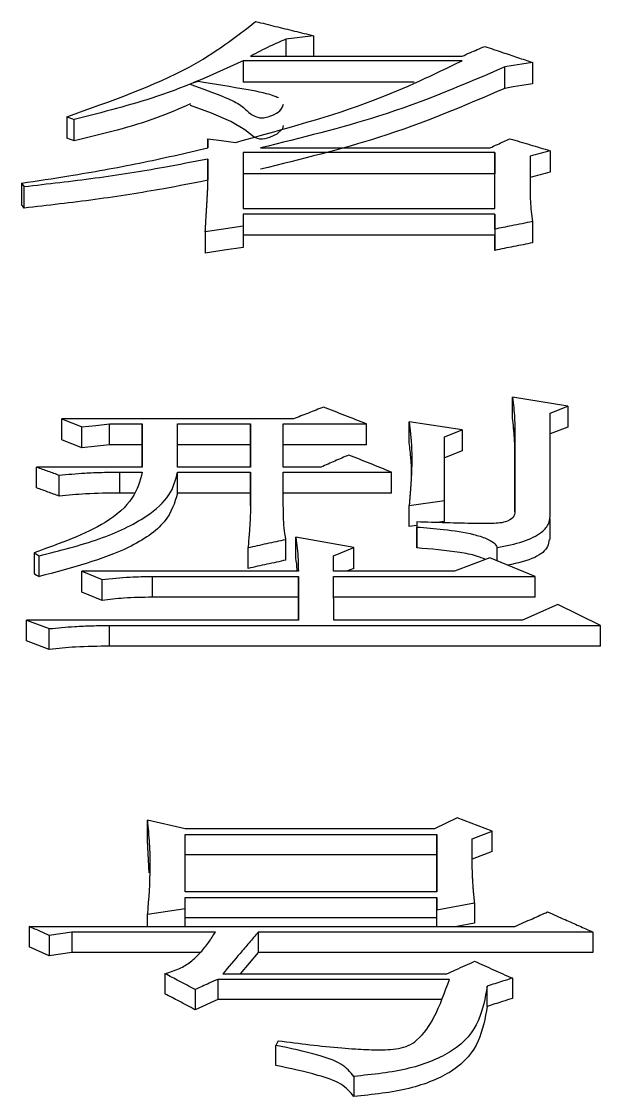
# Model space of a CAD drawing. Header units: millimetres. Extents: x 2223 to 4172, y 741 to 2119.
# Drawn here: x 2702.254 to 2704.742, y 1922.512 to 1927.128 of the extents above; entities that cross this region are included whole.
import ezdxf

# ---------------------------------------------------------------- set-up
doc = ezdxf.new("R2010")
doc.units = ezdxf.units.MM

msp = doc.modelspace()

# ---------------------------------------------------------------- linework, layer by layer
at = {"color": 7, "linetype": 'Continuous', "lineweight": 25}
for p, q in [((2703.5087, 1927.0675), (2703.5087, 1926.9794)), ((2703.3897, 1927.0523), (2703.3897, 1926.9795)), ((2703.2382, 1926.9795), (2704.1469, 1926.9794)), ((2704.1468, 1926.9602), (2703.2057, 1926.9602)), ((2703.2057, 1926.9602), (2703.2057, 1926.8683)), ((2704.3306, 1926.8413), (2704.3306, 1926.9332)), ((2704.4498, 1926.9525), (2704.4498, 1926.8606)), ((2703.9411, 1926.8683), (2703.2057, 1926.8683)), ((2702.4485, 1926.7194), (2702.4485, 1926.6278)), ((2702.4809, 1926.6161), (2702.4809, 1926.7077)), ((2703.0543, 1926.625), (2703.0543, 1926.5855)), ((2703.0543, 1926.5855), (2703.0543, 1926.625)), ((2703.2058, 1926.5657), (2703.2058, 1926.3258)), ((2704.2875, 1926.5656), (2703.2058, 1926.5657)), ((2703.2815, 1926.5855), (2704.2659, 1926.5854)), ((2704.2875, 1926.3257), (2704.2875, 1926.5656)), ((2704.2875, 1926.5656), (2704.2875, 1926.4742)), ((2704.5255, 1926.5736), (2704.5255, 1926.4821)), ((2703.0543, 1926.5379), (2703.0543, 1926.4465)), ((2703.0544, 1926.4102), (2703.0543, 1926.5379)), ((2704.439, 1926.5498), (2704.439, 1926.3981)), ((2704.2875, 1926.4742), (2703.2058, 1926.4742)), ((2704.2875, 1926.3257), (2704.2875, 1926.4742)), ((2702.2539, 1926.4342), (2702.2647, 1926.4182)), ((2702.2539, 1926.4342), (2702.2539, 1926.343)), ((2702.2647, 1926.327), (2702.2647, 1926.4182)), ((2703.0543, 1926.4101), (2703.0543, 1926.4465)), ((2703.2058, 1926.3258), (2704.2875, 1926.3257)), ((2704.2875, 1926.3015), (2703.2058, 1926.3015)), ((2703.2058, 1926.3015), (2703.2058, 1926.2489)), ((2704.2875, 1926.2367), (2704.2875, 1926.3015)), ((2704.2875, 1926.3015), (2704.2875, 1926.2104)), ((2703.2058, 1926.2489), (2703.2058, 1926.1579)), ((2704.2875, 1926.2367), (2704.2875, 1926.1457)), ((2704.4498, 1926.2692), (2704.4498, 1926.1781)), ((2703.0435, 1926.2246), (2703.0435, 1926.1336)), ((2704.2875, 1926.2104), (2703.2058, 1926.2104)), ((2704.2875, 1926.1457), (2704.2875, 1926.2104)), ((2704.6012, 1925.477), (2704.3633, 1925.5154)), ((2704.3633, 1925.4253), (2704.3633, 1925.5154)), ((2704.5255, 1925.4472), (2704.6012, 1925.477)), ((2704.5255, 1925.0144), (2704.5255, 1925.4472)), ((2704.6012, 1925.477), (2704.6012, 1925.387)), ((2703.4222, 1925.4215), (2702.427, 1925.4216)), ((2702.427, 1925.3316), (2702.427, 1925.4216)), ((2702.6325, 1925.4002), (2702.7731, 1925.4002)), ((2702.6325, 1925.3102), (2702.6325, 1925.4002)), ((2702.7731, 1925.4002), (2702.7731, 1925.2149)), ((2702.7731, 1925.3102), (2702.7731, 1925.4002)), ((2702.9246, 1925.4001), (2703.2383, 1925.4001)), ((2702.9246, 1925.2149), (2702.9246, 1925.4001)), ((2703.2383, 1925.4001), (2703.2383, 1925.2149)), ((2703.2383, 1925.3102), (2703.2383, 1925.4001)), ((2703.3789, 1925.4001), (2703.7359, 1925.4001)), ((2703.3789, 1925.2149), (2703.3789, 1925.4001)), ((2703.7359, 1925.3102), (2703.7359, 1925.4001)), ((2703.9198, 1925.3188), (2703.9198, 1925.4087)), ((2704.1469, 1925.3744), (2703.9198, 1925.4087)), ((2702.5135, 1925.2974), (2702.5135, 1925.3873)), ((2704.0712, 1925.3443), (2704.1469, 1925.3744)), ((2704.1469, 1925.3744), (2704.1469, 1925.2845)), ((2704.3741, 1925.383), (2704.3741, 1925.0232)), ((2704.3741, 1925.2931), (2704.3741, 1925.383)), ((2704.6012, 1925.387), (2704.5255, 1925.3572)), ((2702.6325, 1925.3102), (2702.5135, 1925.2974)), ((2702.7731, 1925.3102), (2702.6325, 1925.3102)), ((2702.7731, 1925.2149), (2702.7731, 1925.3102)), ((2703.2383, 1925.3102), (2702.9246, 1925.3102)), ((2703.2383, 1925.2149), (2703.2383, 1925.3102)), ((2703.7359, 1925.3102), (2703.3789, 1925.3102)), ((2704.1469, 1925.2845), (2704.0712, 1925.2545)), ((2704.3741, 1925.0232), (2704.3741, 1925.2931)), ((2702.7731, 1925.2149), (2702.3188, 1925.2149)), ((2702.3188, 1925.1253), (2702.3188, 1925.2149)), ((2703.2383, 1925.2149), (2702.9246, 1925.2149)), ((2703.5412, 1925.2149), (2703.3789, 1925.2149)), ((2702.4162, 1925.0906), (2702.4162, 1925.1802)), ((2702.6758, 1925.1933), (2702.7731, 1925.1932)), ((2702.6758, 1925.1036), (2702.6758, 1925.1933)), ((2702.9245, 1925.1932), (2703.2383, 1925.1932)), ((2703.2383, 1925.1932), (2703.2383, 1925.0495)), ((2703.2383, 1925.1036), (2703.2383, 1925.1932)), ((2703.3789, 1925.1932), (2703.844, 1925.1932)), ((2703.3789, 1925.0495), (2703.3789, 1925.1932)), ((2703.844, 1925.1036), (2703.844, 1925.1932)), ((2702.7374, 1925.1036), (2702.6758, 1925.1036)), ((2703.2383, 1925.1036), (2702.9245, 1925.1036)), ((2703.2383, 1925.0494), (2703.2383, 1925.1036)), ((2703.844, 1925.1036), (2703.3789, 1925.1036)), ((2703.9198, 1925.0495), (2704.0712, 1925.0713)), ((2703.9198, 1924.96), (2703.9198, 1925.0495)), ((2704.0712, 1924.9818), (2704.0712, 1925.0713)), ((2704.0712, 1924.9818), (2704.0379, 1924.977)), ((2704.525, 1924.9038), (2704.525, 1924.9932)), ((2703.9522, 1924.9647), (2703.9198, 1924.96)), ((2703.9522, 1924.9794), (2703.9522, 1924.9574)), ((2703.9522, 1924.9794), (2703.9522, 1924.89)), ((2703.9522, 1924.868), (2703.9522, 1924.9574)), ((2703.3897, 1924.8153), (2703.3897, 1924.9045)), ((2703.6818, 1924.8692), (2703.433, 1924.9134)), ((2703.433, 1924.8241), (2703.433, 1924.9134)), ((2702.308, 1924.8471), (2702.3296, 1924.8339)), ((2702.308, 1924.8471), (2702.308, 1924.7579)), ((2703.2275, 1924.78), (2703.2275, 1924.8692)), ((2703.5952, 1924.8338), (2703.6818, 1924.8692)), ((2703.6818, 1924.78), (2703.6818, 1924.8692)), ((2704.2984, 1924.8116), (2704.2984, 1924.8692)), ((2703.5952, 1924.7673), (2703.5952, 1924.8338)), ((2704.2659, 1924.8249), (2704.1145, 1924.7673)), ((2704.4606, 1924.745), (2704.2659, 1924.8249)), ((2702.5135, 1924.7673), (2702.6001, 1924.7317)), ((2703.4438, 1924.7673), (2702.5135, 1924.7673)), ((2702.5135, 1924.6782), (2702.5135, 1924.7673)), ((2704.1145, 1924.7673), (2703.5952, 1924.7673)), ((2703.6818, 1924.78), (2703.6507, 1924.7673)), ((2702.6001, 1924.6426), (2702.6001, 1924.7317)), ((2702.8164, 1924.745), (2703.4438, 1924.745)), ((2702.8164, 1924.656), (2702.8164, 1924.745)), ((2703.4438, 1924.745), (2703.4438, 1924.5571)), ((2703.4438, 1924.656), (2703.4438, 1924.745)), ((2703.5952, 1924.745), (2704.4606, 1924.745)), ((2703.5953, 1924.5571), (2703.5952, 1924.745)), ((2704.4606, 1924.6559), (2704.4606, 1924.745)), ((2702.6001, 1924.6426), (2702.5135, 1924.6782)), ((2703.4438, 1924.656), (2702.8164, 1924.656)), ((2703.4438, 1924.5571), (2703.4438, 1924.656)), ((2704.4606, 1924.6559), (2703.5952, 1924.656)), ((2704.558, 1924.6244), (2704.4065, 1924.5571)), ((2704.7419, 1924.5346), (2704.558, 1924.6244)), ((2702.2755, 1924.4683), (2702.2755, 1924.5571)), ((2702.2755, 1924.5571), (2702.3729, 1924.5211)), ((2703.4438, 1924.5571), (2702.2755, 1924.5571)), ((2702.3729, 1924.4323), (2702.3729, 1924.5211)), ((2702.6325, 1924.4458), (2702.6325, 1924.5346)), ((2702.6325, 1924.5346), (2704.7419, 1924.5346)), ((2704.4065, 1924.5571), (2703.5953, 1924.5571)), ((2704.7419, 1924.4458), (2704.7419, 1924.5346)), ((2702.3729, 1924.4323), (2702.2755, 1924.4683)), ((2704.7419, 1924.4458), (2702.6325, 1924.4458)), ((2702.7948, 1923.611), (2702.7948, 1923.6988)), ((2702.957, 1923.6611), (2702.7948, 1923.6988)), ((2704.1253, 1923.7081), (2704.028, 1923.6611)), ((2704.2768, 1923.6516), (2704.1253, 1923.7081)), ((2704.028, 1923.6611), (2702.957, 1923.6611)), ((2704.1902, 1923.6186), (2704.2768, 1923.6516)), ((2704.2768, 1923.564), (2704.2768, 1923.6516)), ((2702.8024, 1923.4718), (2702.7948, 1923.611)), ((2702.957, 1923.6375), (2704.0388, 1923.6375)), ((2702.957, 1923.3908), (2702.957, 1923.6375)), ((2704.0388, 1923.6375), (2704.0388, 1923.3908)), ((2704.0388, 1923.5499), (2704.0388, 1923.6375)), ((2704.2768, 1923.564), (2704.1902, 1923.531)), ((2704.0388, 1923.5499), (2702.957, 1923.5499)), ((2704.0388, 1923.3908), (2704.0388, 1923.5499)), ((2704.0388, 1923.3908), (2702.957, 1923.3908)), ((2702.957, 1923.3669), (2704.0388, 1923.3669)), ((2702.957, 1923.319), (2702.957, 1923.3669)), ((2704.0388, 1923.3669), (2704.0388, 1923.3142)), ((2704.0388, 1923.2796), (2704.0388, 1923.3669)), ((2704.0388, 1923.3142), (2704.201, 1923.343)), ((2704.201, 1923.343), (2704.201, 1923.2557)), ((2702.7948, 1923.2951), (2702.957, 1923.319)), ((2702.7948, 1923.2423), (2702.7948, 1923.2951)), ((2702.957, 1923.2423), (2702.957, 1923.319)), ((2704.0388, 1923.2796), (2702.957, 1923.2796)), ((2704.0388, 1923.2422), (2704.0388, 1923.3142)), ((2704.0388, 1923.2422), (2704.0388, 1923.2796)), ((2702.2864, 1923.2423), (2704.3741, 1923.2422)), ((2702.2864, 1923.2423), (2702.2864, 1923.1552)), ((2704.201, 1923.2557), (2704.1249, 1923.2422)), ((2702.4703, 1923.2182), (2702.3729, 1923.2038)), ((2702.3729, 1923.2038), (2702.3729, 1923.1167)), ((2703.0869, 1923.2182), (2702.4703, 1923.2182)), ((2702.4703, 1923.2182), (2702.4703, 1923.1311)), ((2704.7095, 1923.2182), (2703.2708, 1923.2182)), ((2703.2708, 1923.2182), (2703.2708, 1923.1311)), ((2704.7095, 1923.2182), (2704.7095, 1923.1311)), ((2702.3729, 1923.1167), (2702.2864, 1923.1552)), ((2702.4703, 1923.1311), (2702.3729, 1923.1167)), ((2703.0234, 1923.1311), (2702.4703, 1923.1311)), ((2703.2708, 1923.1311), (2703.193, 1923.0394)), ((2704.7095, 1923.1311), (2703.2708, 1923.1311)), ((2702.8705, 1923.0394), (2702.8705, 1922.9526)), ((2704.0929, 1923.0151), (2703.0977, 1923.0151)), ((2703.0977, 1923.0151), (2703.0977, 1922.9283)), ((2703.1193, 1923.0394), (2704.0821, 1923.0394)), ((2704.3633, 1923.02), (2704.3633, 1922.9331)), ((2703.0003, 1922.9714), (2703.0003, 1922.8846)), ((2704.2551, 1922.8991), (2704.2551, 1922.9859)), ((2703.0977, 1922.9283), (2703.0003, 1922.8846)), ((2704.0571, 1922.9283), (2703.0977, 1922.9283)), ((2703.3573, 1922.7512), (2703.3465, 1922.7315)), ((2703.3465, 1922.6451), (2703.3465, 1922.7315)), ((2703.6818, 1922.5983), (2703.6818, 1922.512))]:
    msp.add_line(p, q, dxfattribs=at)
at = {"color": 7, "linetype": 'Continuous', "lineweight": 25, "flags": 128}
for points in [[(2703.5087, 1927.0675), (2703.4492, 1927.0599), (2703.3897, 1927.0523)], [(2704.4498, 1926.9525), (2704.4035, 1926.945), (2704.3672, 1926.9391), (2704.3308, 1926.9332)], [(2703.0111, 1926.8714), (2703.0028, 1926.8684), (2702.9907, 1926.8641), (2702.985, 1926.862)], [(2704.4498, 1926.8606), (2704.4035, 1926.8531), (2704.3671, 1926.8472), (2704.3308, 1926.8413)], [(2703.3785, 1926.6818), (2703.3748, 1926.6678), (2703.3517, 1926.6447), (2703.3202, 1926.6297), (2703.2997, 1926.6244), (2703.2893, 1926.6233), (2703.2785, 1926.6238), (2703.2679, 1926.6259), (2703.2532, 1926.6318), (2703.2131, 1926.6631), (2703.1536, 1926.699), (2703.0703, 1926.7349), (2702.9808, 1926.7672), (2702.9785, 1926.7679), (2702.9785, 1926.7679)], [(2702.4486, 1926.7194), (2702.4568, 1926.7164), (2702.4689, 1926.7121), (2702.4809, 1926.7077)], [(2702.4809, 1926.6161), (2702.4727, 1926.619), (2702.4645, 1926.622), (2702.4485, 1926.6278)], [(2703.0543, 1926.625), (2703.1138, 1926.6171), (2703.1732, 1926.6092)], [(2703.2058, 1926.2489), (2703.1588, 1926.2419), (2703.1118, 1926.2348), (2703.0435, 1926.2246)], [(2703.2058, 1926.1579), (2703.1247, 1926.1458), (2703.0435, 1926.1336)], [(2702.5135, 1925.3873), (2702.573, 1925.3937), (2702.6325, 1925.4002)], [(2702.9245, 1925.1036), (2702.9245, 1925.1355), (2702.9245, 1925.1932)], [(2702.3296, 1924.7447), (2702.3296, 1924.7777), (2702.3296, 1924.8058), (2702.3296, 1924.8339)], [(2702.308, 1924.7579), (2702.3188, 1924.7513), (2702.3296, 1924.7447)]]:
    msp.add_lwpolyline(points, dxfattribs=at)
at = {"color": 7, "linetype": 'Continuous', "lineweight": 25}
for points, knots in [([(2702.4485, 1926.7194), (2702.6381, 1926.7865), (2702.9732, 1926.9052), (2703.173, 1927.0608), (2703.2598, 1927.1285)], [0, 0, 0, 0, 0.565519, 1, 1, 1, 1]), ([(2703.2598, 1927.1285), (2703.2883, 1927.1215), (2703.344, 1927.1079), (2703.427, 1927.0876), (2703.4814, 1927.0742), (2703.5087, 1927.0675)], [0, 0, 0, 0, 0.343461, 0.671731, 1, 1, 1, 1]), ([(2703.3897, 1927.0523), (2703.3664, 1927.0424), (2703.3276, 1927.026), (2703.2785, 1927.0012), (2703.2517, 1926.9867), (2703.2382, 1926.9795)], [0, 0, 0, 0, 0.429081, 0.714347, 1, 1, 1, 1]), ([(2704.1469, 1926.9794), (2704.1582, 1926.9843), (2704.18, 1926.9938), (2704.2125, 1927.0079), (2704.2337, 1927.0171), (2704.2442, 1927.0216)], [0, 0, 0, 0, 0.347839, 0.673919, 1, 1, 1, 1]), ([(2704.2442, 1927.0216), (2704.2698, 1927.0131), (2704.3168, 1926.9973), (2704.3853, 1926.9742), (2704.4283, 1926.9597), (2704.4498, 1926.9525)], [0, 0, 0, 0, 0.373043, 0.686521, 1, 1, 1, 1]), ([(2703.2057, 1926.9602), (2703.0883, 1926.906), (2702.877, 1926.8084), (2702.6029, 1926.7387), (2702.4809, 1926.7077)], [0, 0, 0, 0, 0.555264, 1, 1, 1, 1]), ([(2703.1732, 1926.6092), (2703.3803, 1926.6658), (2703.7467, 1926.7659), (2704.0255, 1926.9013), (2704.1468, 1926.9602)], [0, 0, 0, 0, 0.564995, 1, 1, 1, 1]), ([(2704.3307, 1926.9332), (2704.158, 1926.8589), (2703.8469, 1926.7251), (2703.4555, 1926.6285), (2703.2814, 1926.5855)], [0, 0, 0, 0, 0.555354, 1, 1, 1, 1]), ([(2702.9785, 1926.8597), (2703.0305, 1926.8407), (2703.1085, 1926.8123), (2703.2007, 1926.7704), (2703.2273, 1926.7392), (2703.2543, 1926.7213), (2703.2731, 1926.716), (2703.2833, 1926.7147), (2703.2949, 1926.7151), (2703.3116, 1926.7181), (2703.3381, 1926.7276), (2703.3699, 1926.746), (2703.3765, 1926.7638), (2703.3801, 1926.7734)], [0, 0, 0, 0, 0.318334, 0.477294, 0.616925, 0.687072, 0.704751, 0.71934, 0.733979, 0.755949, 0.800249, 0.89164, 1, 1, 1, 1]), ([(2703.3583, 1926.8001), (2703.3548, 1926.8018), (2703.3205, 1926.8177), (2703.1975, 1926.8404), (2703.0828, 1926.8595), (2703.0111, 1926.8714)], [0, 0, 0, 0, 0.0414954, 0.4006166, 1, 1, 1, 1]), ([(2704.3307, 1926.8413), (2704.158, 1926.7671), (2703.8468, 1926.6334), (2703.4555, 1926.537), (2703.2814, 1926.4941)], [0, 0, 0, 0, 0.555295, 1, 1, 1, 1]), ([(2702.9794, 1926.7746), (2702.9325, 1926.7539), (2702.7895, 1926.6908), (2702.605, 1926.6461), (2702.4809, 1926.6161)], [0, 0, 0, 0, 0.327865, 1, 1, 1, 1]), ([(2704.2659, 1926.5854), (2704.277, 1926.5905), (2704.297, 1926.5997), (2704.3259, 1926.6129), (2704.3436, 1926.6209), (2704.3524, 1926.625)], [0, 0, 0, 0, 0.38646, 0.693229, 1, 1, 1, 1]), ([(2704.3524, 1926.625), (2704.3813, 1926.6164), (2704.439, 1926.5993), (2704.4967, 1926.5821), (2704.5255, 1926.5736)], [0, 0, 0, 0, 0.499999, 1, 1, 1, 1]), ([(2702.2539, 1926.4342), (2702.3217, 1926.4444), (2702.4936, 1926.4703), (2702.7638, 1926.5187), (2702.9573, 1926.5632), (2703.0543, 1926.5855)], [0, 0, 0, 0, 0.245289, 0.621469, 1, 1, 1, 1]), ([(2704.5255, 1926.5736), (2704.5111, 1926.5696), (2704.4822, 1926.5617), (2704.4534, 1926.5537), (2704.439, 1926.5498)], [0, 0, 0, 0, 0.5000001, 1, 1, 1, 1]), ([(2703.0543, 1926.5379), (2702.9917, 1926.5256), (2702.8341, 1926.4945), (2702.5709, 1926.4532), (2702.367, 1926.4299), (2702.2647, 1926.4182)], [0, 0, 0, 0, 0.2475218, 0.622512, 1, 1, 1, 1]), ([(2704.5255, 1926.4821), (2704.5111, 1926.4781), (2704.4822, 1926.4702), (2704.4534, 1926.4623), (2704.439, 1926.4583)], [0, 0, 0, 0, 0.499999, 1, 1, 1, 1]), ([(2703.0543, 1926.4465), (2702.9917, 1926.4342), (2702.834, 1926.4032), (2702.5709, 1926.362), (2702.367, 1926.3387), (2702.2647, 1926.327)], [0, 0, 0, 0, 0.247562, 0.622535, 1, 1, 1, 1]), ([(2703.0435, 1926.2246), (2703.0436, 1926.2262), (2703.0438, 1926.2285), (2703.0439, 1926.2316), (2703.0441, 1926.2348), (2703.0443, 1926.2379), (2703.0445, 1926.241), (2703.0446, 1926.2434), (2703.0448, 1926.2465), (2703.045, 1926.2496), (2703.0452, 1926.2528), (2703.0453, 1926.2551), (2703.0455, 1926.2583), (2703.0457, 1926.2614), (2703.0459, 1926.2645), (2703.046, 1926.2668), (2703.0462, 1926.27), (2703.0464, 1926.2739), (2703.0468, 1926.2801), (2703.0471, 1926.2864), (2703.0475, 1926.2926), (2703.0478, 1926.2973), (2703.0481, 1926.3035), (2703.0485, 1926.3098), (2703.0488, 1926.316), (2703.0491, 1926.3207), (2703.0495, 1926.3269), (2703.0498, 1926.3331), (2703.0502, 1926.3393), (2703.0505, 1926.344), (2703.0508, 1926.3502), (2703.0512, 1926.3564), (2703.0516, 1926.3626), (2703.0518, 1926.3673), (2703.0521, 1926.372), (2703.0523, 1926.3758), (2703.0526, 1926.3797), (2703.0528, 1926.3828), (2703.0529, 1926.3859), (2703.0531, 1926.3882), (2703.0532, 1926.3913), (2703.0534, 1926.3944), (2703.0536, 1926.3975), (2703.0537, 1926.3999), (2703.0539, 1926.4027), (2703.0541, 1926.4062), (2703.0543, 1926.4089), (2703.0544, 1926.4102)], [0, 0, 0, 0, 0.025173, 0.03776, 0.050346, 0.075519, 0.088105, 0.100692, 0.113278, 0.138451, 0.151038, 0.163624, 0.176211, 0.201384, 0.21397, 0.226556, 0.239143, 0.264316, 0.289489, 0.339835, 0.365007, 0.39018, 0.415353, 0.465699, 0.490872, 0.516045, 0.541218, 0.591564, 0.616737, 0.64191, 0.667082, 0.717428, 0.742601, 0.767774, 0.792947, 0.81812, 0.830706, 0.855879, 0.868466, 0.881052, 0.893639, 0.918812, 0.931398, 0.943984, 0.956571, 0.978285, 1, 1, 1, 1]), ([(2704.439, 1926.3981), (2704.4393, 1926.384), (2704.4399, 1926.3556), (2704.4439, 1926.3126), (2704.4478, 1926.2836), (2704.4498, 1926.2692)], [0, 0, 0, 0, 0.328449, 0.664167, 1, 1, 1, 1]), ([(2702.2647, 1926.327), (2702.2629, 1926.3296), (2702.2593, 1926.335), (2702.2557, 1926.3403), (2702.2539, 1926.343)], [0, 0, 0, 0, 0.499999, 1, 1, 1, 1]), ([(2704.4498, 1926.2692), (2704.4348, 1926.2662), (2704.4048, 1926.2602), (2704.3507, 1926.2494), (2704.3116, 1926.2416), (2704.2875, 1926.2367)], [0, 0, 0, 0, 0.277507, 0.555013, 1, 1, 1, 1]), ([(2704.4498, 1926.1781), (2704.4227, 1926.1727), (2704.3687, 1926.1619), (2704.3146, 1926.1511), (2704.2875, 1926.1457)], [0, 0, 0, 0, 0.5, 1, 1, 1, 1]), ([(2704.3633, 1925.5154), (2704.3653, 1925.5), (2704.3694, 1925.4704), (2704.3726, 1925.4262), (2704.3736, 1925.3974), (2704.3741, 1925.383)], [0, 0, 0, 0, 0.349386, 0.674644, 1, 1, 1, 1]), ([(2703.552, 1925.4728), (2703.5303, 1925.4643), (2703.4871, 1925.4472), (2703.4438, 1925.4301), (2703.4222, 1925.4215)], [0, 0, 0, 0, 0.499996, 1, 1, 1, 1]), ([(2703.7359, 1925.4001), (2703.7052, 1925.4123), (2703.6439, 1925.4365), (2703.5826, 1925.4607), (2703.552, 1925.4728)], [0, 0, 0, 0, 0.5, 1, 1, 1, 1]), ([(2702.427, 1925.4216), (2702.4414, 1925.4159), (2702.4702, 1925.4044), (2702.4991, 1925.393), (2702.5135, 1925.3873)], [0, 0, 0, 0, 0.499999, 1, 1, 1, 1]), ([(2703.9198, 1925.4087), (2703.9201, 1925.4059), (2703.9207, 1925.4003), (2703.9217, 1925.3919), (2703.9226, 1925.3835), (2703.9236, 1925.3751), (2703.9245, 1925.3667), (2703.9253, 1925.3583), (2703.926, 1925.3513), (2703.9266, 1925.3443), (2703.9273, 1925.3372), (2703.9286, 1925.3204), (2703.9308, 1925.2838), (2703.9311, 1925.2386), (2703.9299, 1925.1989), (2703.929, 1925.1791), (2703.9285, 1925.1677), (2703.9279, 1925.1564), (2703.927, 1925.1422), (2703.926, 1925.1279), (2703.9251, 1925.1166), (2703.9244, 1925.108), (2703.9238, 1925.0995), (2703.9232, 1925.0923), (2703.9228, 1925.0866), (2703.9225, 1925.0824), (2703.9221, 1925.0781), (2703.9218, 1925.0738), (2703.9215, 1925.0695), (2703.9211, 1925.0652), (2703.9208, 1925.061), (2703.9205, 1925.0574), (2703.9201, 1925.0536), (2703.9199, 1925.0512), (2703.9198, 1925.0495)], [0, 0, 0, 0, 0.023618, 0.047236, 0.070855, 0.094473, 0.118091, 0.141709, 0.165327, 0.177136, 0.200755, 0.224373, 0.318848, 0.507812, 0.602286, 0.649522, 0.67314, 0.696758, 0.743995, 0.791231, 0.81485, 0.838468, 0.862086, 0.885704, 0.897513, 0.909322, 0.921131, 0.932941, 0.94475, 0.956559, 0.968368, 0.980177, 0.986081, 1, 1, 1, 1]), ([(2704.3741, 1925.2931), (2704.3735, 1925.3086), (2704.3725, 1925.3384), (2704.3691, 1925.3825), (2704.3652, 1925.411), (2704.3633, 1925.4253)], [0, 0, 0, 0, 0.349838, 0.674851, 1, 1, 1, 1]), ([(2702.5135, 1925.2974), (2702.4991, 1925.3031), (2702.4702, 1925.3145), (2702.4414, 1925.3259), (2702.427, 1925.3316)], [0, 0, 0, 0, 0.5000031, 1, 1, 1, 1]), ([(2703.9271, 1925.249), (2703.9271, 1925.2492), (2703.9254, 1925.2725), (2703.9226, 1925.2957), (2703.9198, 1925.3188)], [0, 0, 0, 0, 0.008247, 1, 1, 1, 1]), ([(2704.0712, 1925.0713), (2704.0712, 1925.1123), (2704.0712, 1925.2039), (2704.0712, 1925.2943), (2704.0712, 1925.3443)], [0, 0, 0, 0, 0.447226, 1, 1, 1, 1]), ([(2703.6601, 1925.2668), (2703.6403, 1925.2582), (2703.6007, 1925.2409), (2703.561, 1925.2236), (2703.5412, 1925.2149)], [0, 0, 0, 0, 0.499996, 1, 1, 1, 1]), ([(2703.844, 1925.1932), (2703.8134, 1925.2055), (2703.7521, 1925.2301), (2703.6908, 1925.2546), (2703.6601, 1925.2668)], [0, 0, 0, 0, 0.5, 1, 1, 1, 1]), ([(2703.9261, 1925.2612), (2703.9261, 1925.2612), (2703.926, 1925.2622), (2703.9288, 1925.2014), (2703.9289, 1925.1834), (2703.9289, 1925.1807)], [0, 0, 0, 0, 0.007849, 0.849098, 1, 1, 1, 1]), ([(2702.3188, 1925.2149), (2702.335, 1925.2092), (2702.3675, 1925.1976), (2702.3999, 1925.186), (2702.4162, 1925.1802)], [0, 0, 0, 0, 0.499998, 1, 1, 1, 1]), ([(2702.7731, 1925.1932), (2702.7631, 1925.1555), (2702.7429, 1925.0794), (2702.5992, 1924.9511), (2702.4192, 1924.8868), (2702.308, 1924.8471)], [0, 0, 0, 0, 0.273464, 0.551009, 1, 1, 1, 1]), ([(2702.3296, 1924.8339), (2702.4187, 1924.8562), (2702.5944, 1924.9003), (2702.7874, 1924.992), (2702.8998, 1925.0935), (2702.9163, 1925.1602), (2702.9245, 1925.1932)], [0, 0, 0, 0, 0.2896566, 0.5714564, 0.7872041, 1, 1, 1, 1]), ([(2702.4162, 1925.1802), (2702.4526, 1925.1836), (2702.5135, 1925.1893), (2702.6006, 1925.1927), (2702.6507, 1925.1931), (2702.6758, 1925.1933)], [0, 0, 0, 0, 0.426096, 0.71242, 1, 1, 1, 1]), ([(2703.9289, 1925.1917), (2703.9288, 1925.1877), (2703.9286, 1925.1752), (2703.9273, 1925.1507), (2703.9264, 1925.1342)], [0, 0, 0, 0, 0.322479, 1, 1, 1, 1]), ([(2702.4162, 1925.0906), (2702.3999, 1925.0964), (2702.3675, 1925.1079), (2702.335, 1925.1195), (2702.3188, 1925.1253)], [0, 0, 0, 0, 0.500004, 1, 1, 1, 1]), ([(2702.9245, 1925.1036), (2702.912, 1925.0615), (2702.8868, 1924.9765), (2702.6893, 1924.8403), (2702.4672, 1924.7812), (2702.3296, 1924.7447)], [0, 0, 0, 0, 0.27123, 0.548484, 1, 1, 1, 1]), ([(2702.6758, 1925.1036), (2702.6267, 1925.1031), (2702.5393, 1925.1021), (2702.4537, 1925.0941), (2702.4162, 1925.0906)], [0, 0, 0, 0, 0.560746, 1, 1, 1, 1]), ([(2703.2383, 1925.0495), (2703.2378, 1925.0302), (2703.237, 1924.9907), (2703.2324, 1924.9306), (2703.2291, 1924.8897), (2703.2275, 1924.8692)], [0, 0, 0, 0, 0.321579, 0.660777, 1, 1, 1, 1]), ([(2703.3897, 1924.9045), (2703.3871, 1924.9211), (2703.3819, 1924.9536), (2703.3794, 1925.0019), (2703.3791, 1925.0336), (2703.3789, 1925.0495)], [0, 0, 0, 0, 0.341779, 0.670798, 1, 1, 1, 1]), ([(2704.3741, 1925.0232), (2704.3732, 1925.015), (2704.3715, 1924.9984), (2704.3329, 1924.9755), (2704.2681, 1924.9715), (2704.1422, 1924.9734), (2704.0363, 1924.9767), (2703.9522, 1924.9794)], [0, 0, 0, 0, 0.110716, 0.223974, 0.35482, 0.487804, 1, 1, 1, 1]), ([(2704.2984, 1924.8692), (2704.3365, 1924.8768), (2704.4115, 1924.8917), (2704.4894, 1924.9302), (2704.5248, 1924.9735), (2704.5253, 1925.0008), (2704.5255, 1925.0144)], [0, 0, 0, 0, 0.291536, 0.572529, 0.787239, 1, 1, 1, 1]), ([(2703.9522, 1924.9574), (2703.9909, 1924.9544), (2704.0746, 1924.9479), (2704.1777, 1924.9324), (2704.2479, 1924.9109), (2704.2857, 1924.8916), (2704.2941, 1924.8767), (2704.2984, 1924.8692)], [0, 0, 0, 0, 0.279047, 0.604417, 0.761098, 0.879545, 1, 1, 1, 1]), ([(2703.2275, 1924.8692), (2703.2545, 1924.8751), (2703.3086, 1924.8869), (2703.3627, 1924.8987), (2703.3897, 1924.9045)], [0, 0, 0, 0, 0.499999, 1, 1, 1, 1]), ([(2703.433, 1924.9134), (2703.435, 1924.8978), (2703.4392, 1924.8658), (2703.4424, 1924.8171), (2703.4433, 1924.7839), (2703.4438, 1924.7673)], [0, 0, 0, 0, 0.320446, 0.660167, 1, 1, 1, 1]), ([(2703.9522, 1924.89), (2703.9522, 1924.8859), (2703.9522, 1924.8786), (2703.9522, 1924.8713), (2703.9522, 1924.868)], [0, 0, 0, 0, 0.56, 1, 1, 1, 1]), ([(2704.5207, 1924.904), (2704.5197, 1924.8939), (2704.5169, 1924.8662), (2704.4627, 1924.8203), (2704.3852, 1924.8027), (2704.3433, 1924.7932)], [0, 0, 0, 0, 0.210203, 0.572203, 1, 1, 1, 1]), ([(2704.2482, 1924.8182), (2704.2356, 1924.8234), (2704.2035, 1924.8368), (2704.1026, 1924.8552), (2704.0144, 1924.8627), (2703.9522, 1924.868)], [0, 0, 0, 0, 0.15887, 0.407196, 1, 1, 1, 1]), ([(2703.3897, 1924.8153), (2703.3627, 1924.8094), (2703.3086, 1924.7976), (2703.2545, 1924.7859), (2703.2275, 1924.78)], [0, 0, 0, 0, 0.5, 1, 1, 1, 1]), ([(2703.4393, 1924.7673), (2703.4392, 1924.7697), (2703.4379, 1924.7887), (2703.4353, 1924.8076), (2703.433, 1924.8241)], [0, 0, 0, 0, 0.130167, 1, 1, 1, 1]), ([(2702.6001, 1924.7317), (2702.6398, 1924.7361), (2702.711, 1924.744), (2702.7841, 1924.7447), (2702.8164, 1924.745)], [0, 0, 0, 0, 0.5588348, 1, 1, 1, 1]), ([(2702.8164, 1924.656), (2702.7753, 1924.6554), (2702.7021, 1924.6545), (2702.6312, 1924.6463), (2702.6001, 1924.6426)], [0, 0, 0, 0, 0.561086, 1, 1, 1, 1]), ([(2702.3729, 1924.5211), (2702.4093, 1924.5246), (2702.4702, 1924.5305), (2702.5573, 1924.5341), (2702.6074, 1924.5344), (2702.6325, 1924.5346)], [0, 0, 0, 0, 0.426056, 0.7124, 1, 1, 1, 1]), ([(2702.6325, 1924.4458), (2702.5835, 1924.4453), (2702.496, 1924.4443), (2702.4105, 1924.436), (2702.3729, 1924.4323)], [0, 0, 0, 0, 0.560746, 1, 1, 1, 1]), ([(2702.7948, 1923.6988), (2702.7978, 1923.6651), (2702.8039, 1923.5979), (2702.8079, 1923.4636), (2702.8, 1923.3623), (2702.7948, 1923.2951)], [0, 0, 0, 0, 0.252085, 0.504197, 1, 1, 1, 1]), ([(2704.201, 1923.343), (2704.2008, 1923.3452), (2704.2004, 1923.3498), (2704.1997, 1923.3567), (2704.1991, 1923.3635), (2704.1984, 1923.3704), (2704.1978, 1923.3772), (2704.1971, 1923.3841), (2704.1966, 1923.3898), (2704.1961, 1923.3955), (2704.1957, 1923.4012), (2704.1951, 1923.408), (2704.1944, 1923.4172), (2704.1938, 1923.4263), (2704.1932, 1923.4354), (2704.1928, 1923.4422), (2704.1924, 1923.4513), (2704.1919, 1923.4604), (2704.1916, 1923.4695), (2704.1913, 1923.4764), (2704.1911, 1923.4855), (2704.1908, 1923.4946), (2704.1906, 1923.5036), (2704.1904, 1923.5127), (2704.1903, 1923.5218), (2704.1902, 1923.5309), (2704.1901, 1923.5377), (2704.1901, 1923.5445), (2704.1901, 1923.5513), (2704.1901, 1923.557), (2704.19, 1923.5615), (2704.19, 1923.566), (2704.19, 1923.5706), (2704.19, 1923.5751), (2704.1901, 1923.5785), (2704.1901, 1923.5819), (2704.1901, 1923.5864), (2704.1901, 1923.5909), (2704.1901, 1923.5954), (2704.1901, 1923.6), (2704.1901, 1923.6045), (2704.1902, 1923.609), (2704.1902, 1923.6133), (2704.1902, 1923.6165), (2704.1902, 1923.6186)], [0, 0, 0, 0, 0.024742, 0.049483, 0.074225, 0.098967, 0.123709, 0.14845, 0.173192, 0.185563, 0.210305, 0.235047, 0.259788, 0.309272, 0.334014, 0.358756, 0.383497, 0.432981, 0.457723, 0.482464, 0.507206, 0.55669, 0.581431, 0.606173, 0.655657, 0.680399, 0.70514, 0.729882, 0.754624, 0.779366, 0.791736, 0.804107, 0.828849, 0.84122, 0.853591, 0.865962, 0.878333, 0.903074, 0.915445, 0.927816, 0.952558, 0.964929, 0.9773, 1, 1, 1, 1]), ([(2704.3741, 1923.2422), (2704.3866, 1923.2478), (2704.4116, 1923.2589), (2704.4584, 1923.2797), (2704.4928, 1923.2949), (2704.5147, 1923.3046)], [0, 0, 0, 0, 0.266245, 0.532491, 1, 1, 1, 1]), ([(2704.5147, 1923.3046), (2704.5397, 1923.2936), (2704.5846, 1923.2737), (2704.6495, 1923.2448), (2704.6895, 1923.2271), (2704.7095, 1923.2182)], [0, 0, 0, 0, 0.384573, 0.692287, 1, 1, 1, 1]), ([(2702.3729, 1923.2038), (2702.3606, 1923.2093), (2702.34, 1923.2185), (2702.3111, 1923.2313), (2702.2946, 1923.2386), (2702.2864, 1923.2423)], [0, 0, 0, 0, 0.42836, 0.71418, 1, 1, 1, 1]), ([(2702.8705, 1923.0394), (2702.8922, 1923.0462), (2702.9349, 1923.0595), (2702.9855, 1923.0922), (2703.0248, 1923.1309), (2703.0594, 1923.1741), (2703.0777, 1923.2035), (2703.0869, 1923.2182)], [0, 0, 0, 0, 0.176065, 0.348002, 0.566634, 0.783694, 1, 1, 1, 1]), ([(2703.2708, 1923.2182), (2703.2578, 1923.2029), (2703.2318, 1923.1724), (2703.1813, 1923.1128), (2703.1438, 1923.0684), (2703.1193, 1923.0394)], [0, 0, 0, 0, 0.257226, 0.514452, 1, 1, 1, 1]), ([(2704.0821, 1923.0394), (2704.0945, 1923.045), (2704.1206, 1923.0567), (2704.1603, 1923.0744), (2704.1875, 1923.0866), (2704.201, 1923.0927)], [0, 0, 0, 0, 0.3146532, 0.657326, 1, 1, 1, 1]), ([(2704.201, 1923.0927), (2704.2281, 1923.0806), (2704.2822, 1923.0564), (2704.3363, 1923.0321), (2704.3633, 1923.02)], [0, 0, 0, 0, 0.499999, 1, 1, 1, 1]), ([(2703.0003, 1922.9714), (2702.9887, 1922.9774), (2702.9656, 1922.9896), (2702.9223, 1923.0123), (2702.8906, 1923.0289), (2702.8705, 1923.0394)], [0, 0, 0, 0, 0.2674634, 0.534927, 1, 1, 1, 1]), ([(2703.0977, 1923.0151), (2703.0852, 1923.0095), (2703.0627, 1922.9994), (2703.0303, 1922.9848), (2703.0103, 1922.9759), (2703.0003, 1922.9714)], [0, 0, 0, 0, 0.384577, 0.692287, 1, 1, 1, 1]), ([(2703.3573, 1922.7512), (2703.4478, 1922.7396), (2703.5573, 1922.7256), (2703.6998, 1922.7152), (2703.7809, 1922.7115), (2703.8611, 1922.7133), (2703.9211, 1922.7302), (2703.9812, 1922.7741), (2704.0414, 1922.8712), (2704.0731, 1922.9599), (2704.0929, 1923.0151)], [0, 0, 0, 0, 0.23813, 0.287988, 0.366961, 0.446683, 0.487555, 0.537237, 0.712015, 1, 1, 1, 1]), ([(2704.3633, 1923.02), (2704.3492, 1923.0155), (2704.3242, 1923.0077), (2704.2881, 1922.9963), (2704.2661, 1922.9894), (2704.2551, 1922.9859)], [0, 0, 0, 0, 0.39043, 0.695215, 1, 1, 1, 1]), ([(2703.0003, 1922.8846), (2702.9887, 1922.8907), (2702.9656, 1922.9028), (2702.9223, 1922.9255), (2702.8906, 1922.9421), (2702.8705, 1922.9526)], [0, 0, 0, 0, 0.267647, 0.535293, 1, 1, 1, 1]), ([(2704.2551, 1922.9859), (2704.237, 1922.8846), (2704.2115, 1922.742), (2703.9223, 1922.6227), (2703.7632, 1922.6065), (2703.6818, 1922.5983)], [0, 0, 0, 0, 0.544628, 0.767125, 1, 1, 1, 1]), ([(2704.3633, 1922.9331), (2704.3492, 1922.9287), (2704.3241, 1922.9208), (2704.2881, 1922.9095), (2704.2661, 1922.9026), (2704.2551, 1922.8992)], [0, 0, 0, 0, 0.390574, 0.695287, 1, 1, 1, 1]), ([(2704.2551, 1922.8992), (2704.237, 1922.798), (2704.2114, 1922.6554), (2703.9222, 1922.5364), (2703.7632, 1922.5202), (2703.6818, 1922.512)], [0, 0, 0, 0, 0.544404, 0.766963, 1, 1, 1, 1]), ([(2703.6818, 1922.5983), (2703.6662, 1922.617), (2703.6342, 1922.6555), (2703.5067, 1922.698), (2703.4076, 1922.7188), (2703.3465, 1922.7315)], [0, 0, 0, 0, 0.267599, 0.548584, 1, 1, 1, 1]), ([(2703.6818, 1922.512), (2703.6662, 1922.5307), (2703.6341, 1922.5692), (2703.5067, 1922.6116), (2703.4076, 1922.6323), (2703.3465, 1922.6451)], [0, 0, 0, 0, 0.267465, 0.548457, 1, 1, 1, 1])]:
    msp.add_open_spline(points, degree=3, knots=knots, dxfattribs=at)

doc.saveas('drawing.dxf')
